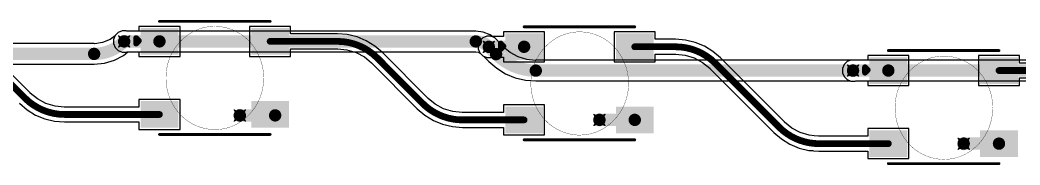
# Model space of a CAD drawing. Header units: inches. Extents: x -11 to 1110, y -7 to 455.
# Drawn here: x 517.91 to 563.1, y 233.96 to 240.51 of the extents above; entities that cross this region are included whole.
import ezdxf

# ---------------------------------------------------------------- set-up
doc = ezdxf.new("R2010")
doc.units = ezdxf.units.IN
for name, color, linetype in [('Bottom Layer', 5, 'Continuous'), ('Drill Drawing', 1, 'Continuous'), ('Mechanical 7', 56, 'Continuous'), ('Top Layer', 1, 'Continuous'), ('Top Overlay', 2, 'Continuous'), ('Top Paste', 8, 'Continuous'), ('Top Solder', 216, 'Continuous'), ('Via Holes', 16, 'Continuous')]:
    doc.layers.add(name, color=color, linetype=linetype)

msp = doc.modelspace()

# ---------------------------------------------------------------- hatches: boundary and pattern name
at = {"layer": 'Bottom Layer'}
h = msp.add_hatch(color=5, dxfattribs=at)
edge = h.paths.add_edge_path()
edge.add_arc((522.618, 239.54), 0.3, 0, 360)
h = msp.add_hatch(color=5, dxfattribs=at)
edge = h.paths.add_edge_path()
edge.add_arc((539.094, 239.296), 0.3, 0, 360)
h = msp.add_hatch(color=5, dxfattribs=at)
edge = h.paths.add_edge_path()
edge.add_arc((555.552, 238.223), 0.3, 0, 360)
h = msp.add_hatch(color=5, dxfattribs=at)
edge = h.paths.add_edge_path()
edge.add_arc((527.845, 236.198), 0.3, 0, 360)
h = msp.add_hatch(color=5, dxfattribs=at)
edge = h.paths.add_edge_path()
edge.add_arc((544.094, 235.996), 0.3, 0, 360)
h = msp.add_hatch(color=5, dxfattribs=at)
edge = h.paths.add_edge_path()
edge.add_arc((560.552, 234.923), 0.3, 0, 360)
at = {"layer": 'Top Layer'}
for points in [[(523.464, 240.043), (524.964, 240.043), (524.964, 239.043), (523.464, 239.043)], [(529.964, 239.043), (528.464, 239.043), (528.464, 240.043), (529.964, 240.043)], [(539.94, 239.799), (541.44, 239.799), (541.44, 238.799), (539.94, 238.799)], [(546.44, 238.799), (544.94, 238.799), (544.94, 239.799), (546.44, 239.799)], [(556.398, 238.727), (557.898, 238.727), (557.898, 237.727), (556.398, 237.727)], [(562.898, 237.727), (561.398, 237.727), (561.398, 238.727), (562.898, 238.727)], [(523.464, 236.743), (524.964, 236.743), (524.964, 235.743), (523.464, 235.743)], [(528.464, 236.743), (529.964, 236.743), (529.964, 235.743), (528.464, 235.743)], [(539.94, 236.499), (541.44, 236.499), (541.44, 235.499), (539.94, 235.499)], [(544.94, 236.499), (546.44, 236.499), (546.44, 235.499), (544.94, 235.499)], [(556.398, 235.427), (557.898, 235.427), (557.898, 234.427), (556.398, 234.427)], [(561.398, 235.427), (562.898, 235.427), (562.898, 234.427), (561.398, 234.427)]]:
    msp.add_hatch(color=1, dxfattribs=at).paths.add_polyline_path(points)
h = msp.add_hatch(color=1, dxfattribs=at)
edge = h.paths.add_edge_path()
edge.add_arc((522.618, 239.54), 0.3, 0, 360)
h = msp.add_hatch(color=1, dxfattribs=at)
edge = h.paths.add_edge_path()
edge.add_arc((539.094, 239.296), 0.3, 0, 360)
h = msp.add_hatch(color=1, dxfattribs=at)
edge = h.paths.add_edge_path()
edge.add_arc((555.552, 238.223), 0.3, 0, 360)
h = msp.add_hatch(color=1, dxfattribs=at)
edge = h.paths.add_edge_path()
edge.add_arc((527.845, 236.198), 0.3, 0, 360)
h = msp.add_hatch(color=1, dxfattribs=at)
edge = h.paths.add_edge_path()
edge.add_arc((544.094, 235.996), 0.3, 0, 360)
h = msp.add_hatch(color=1, dxfattribs=at)
edge = h.paths.add_edge_path()
edge.add_arc((560.552, 234.923), 0.3, 0, 360)
at = {"layer": 'Top Paste'}
for points in [[(523.464, 240.043), (524.964, 240.043), (524.964, 239.043), (523.464, 239.043)], [(529.964, 239.043), (528.464, 239.043), (528.464, 240.043), (529.964, 240.043)], [(539.94, 239.799), (541.44, 239.799), (541.44, 238.799), (539.94, 238.799)], [(546.44, 238.799), (544.94, 238.799), (544.94, 239.799), (546.44, 239.799)], [(556.398, 238.727), (557.898, 238.727), (557.898, 237.727), (556.398, 237.727)], [(562.898, 237.727), (561.398, 237.727), (561.398, 238.727), (562.898, 238.727)], [(523.464, 236.743), (524.964, 236.743), (524.964, 235.743), (523.464, 235.743)], [(528.464, 236.743), (529.964, 236.743), (529.964, 235.743), (528.464, 235.743)], [(539.94, 236.499), (541.44, 236.499), (541.44, 235.499), (539.94, 235.499)], [(544.94, 236.499), (546.44, 236.499), (546.44, 235.499), (544.94, 235.499)], [(556.398, 235.427), (557.898, 235.427), (557.898, 234.427), (556.398, 234.427)], [(561.398, 235.427), (562.898, 235.427), (562.898, 234.427), (561.398, 234.427)]]:
    msp.add_hatch(color=8, dxfattribs=at).paths.add_polyline_path(points)
at = {"layer": 'Top Solder'}
for points in [[(523.362, 240.145), (525.066, 240.145), (525.066, 238.941), (523.362, 238.941)], [(530.066, 238.941), (528.362, 238.941), (528.362, 240.145), (530.066, 240.145)], [(539.838, 239.901), (541.542, 239.901), (541.542, 238.697), (539.838, 238.697)], [(546.542, 238.697), (544.838, 238.697), (544.838, 239.901), (546.542, 239.901)], [(556.296, 238.828), (557.999, 238.828), (557.999, 237.625), (556.296, 237.625)], [(562.999, 237.625), (561.296, 237.625), (561.296, 238.828), (562.999, 238.828)], [(523.362, 236.845), (525.066, 236.845), (525.066, 235.641), (523.362, 235.641)], [(528.362, 236.845), (530.066, 236.845), (530.066, 235.641), (528.362, 235.641)], [(539.838, 236.601), (541.542, 236.601), (541.542, 235.397), (539.838, 235.397)], [(544.838, 236.601), (546.542, 236.601), (546.542, 235.397), (544.838, 235.397)], [(556.296, 235.528), (557.999, 235.528), (557.999, 234.325), (556.296, 234.325)], [(561.296, 235.528), (562.999, 235.528), (562.999, 234.325), (561.296, 234.325)]]:
    msp.add_hatch(color=216, dxfattribs=at).paths.add_polyline_path(points)
at = {"layer": 'Via Holes'}
h = msp.add_hatch(color=7, dxfattribs=at)
edge = h.paths.add_edge_path()
edge.add_arc((522.618, 239.54), 0.15, 0, 360)
h = msp.add_hatch(color=7, dxfattribs=at)
edge = h.paths.add_edge_path()
edge.add_arc((539.094, 239.296), 0.15, 0, 360)
h = msp.add_hatch(color=7, dxfattribs=at)
edge = h.paths.add_edge_path()
edge.add_arc((555.552, 238.223), 0.15, 0, 360)
h = msp.add_hatch(color=7, dxfattribs=at)
edge = h.paths.add_edge_path()
edge.add_arc((527.845, 236.198), 0.15, 0, 360)
h = msp.add_hatch(color=7, dxfattribs=at)
edge = h.paths.add_edge_path()
edge.add_arc((544.094, 235.996), 0.15, 0, 360)
h = msp.add_hatch(color=7, dxfattribs=at)
edge = h.paths.add_edge_path()
edge.add_arc((560.552, 234.923), 0.15, 0, 360)

# ---------------------------------------------------------------- linework, layer by layer
at = {"layer": 'Bottom Layer'}
for p, q in [((522.348, 239.945), (522.213, 239.81)), ((522.523, 240.017), (522.348, 239.945)), ((522.713, 240.017), (522.523, 240.017)), ((522.741, 240.006), (522.713, 240.017)), ((538.506, 240.006), (522.741, 240.006)), ((538.842, 239.964), (538.506, 240.008)), ((538.506, 240.008), (538.506, 240.006)), ((539.156, 239.834), (538.842, 239.964)), ((521.64, 239.485), (521.288, 239.438)), ((521.992, 239.631), (521.64, 239.485)), ((522.207, 239.796), (521.992, 239.631)), ((522.213, 239.81), (522.207, 239.796)), ((539.287, 239.733), (539.156, 239.834)), ((539.365, 239.701), (539.287, 239.733)), ((539.499, 239.566), (539.365, 239.701)), ((539.511, 239.538), (539.499, 239.566)), ((539.752, 239.297), (539.511, 239.538)), ((521.262, 239.444), (506.309, 239.444)), ((521.288, 239.438), (521.262, 239.444)), ((522.588, 238.911), (522.786, 239.073)), ((522.786, 239.073), (538.506, 239.073)), ((538.506, 239.073), (538.514, 239.075)), ((538.514, 239.075), (538.647, 239.049)), ((538.647, 239.049), (538.703, 239.011)), ((539.764, 239.279), (539.752, 239.297)), ((540.063, 239.034), (539.764, 239.279)), ((540.423, 238.842), (540.063, 239.034)), ((521.727, 238.555), (522.175, 238.691)), ((522.175, 238.691), (522.588, 238.911)), ((538.703, 239.011), (538.824, 238.891)), ((538.824, 238.891), (538.852, 238.879)), ((538.852, 238.879), (539.093, 238.638)), ((539.093, 238.638), (539.093, 238.638)), ((539.093, 238.638), (539.451, 238.331)), ((540.813, 238.723), (540.423, 238.842)), ((541.197, 238.685), (540.813, 238.723)), ((541.219, 238.69), (541.197, 238.685)), ((555.429, 238.69), (541.219, 238.69)), ((555.457, 238.701), (555.429, 238.69)), ((555.647, 238.701), (555.457, 238.701)), ((555.675, 238.69), (555.647, 238.701)), ((568.902, 238.69), (555.675, 238.69)), ((506.309, 238.511), (521.262, 238.511)), ((521.262, 238.509), (521.727, 238.555)), ((521.262, 238.511), (521.262, 238.509)), ((539.451, 238.331), (539.854, 238.085)), ((539.854, 238.085), (540.29, 237.904)), ((540.29, 237.904), (540.748, 237.794)), ((540.748, 237.794), (541.219, 237.757)), ((541.219, 237.757), (541.219, 237.757)), ((541.219, 237.757), (555.429, 237.757)), ((555.429, 237.757), (555.457, 237.746)), ((555.457, 237.746), (555.647, 237.746)), ((555.647, 237.746), (555.675, 237.757)), ((555.675, 237.757), (568.902, 237.757))]:
    msp.add_line(p, q, dxfattribs=at)
for points in [[(522.618, 239.54, 0.559, 0.559, -0.198912), (521.262, 238.978, 0.559, 0.559, 0)], [(522.618, 239.54, 0.559, 0.559, 0), (538.506, 239.54, 0.559, 0.559, 0)], [(538.506, 239.54, 0.559, 0.559, -0.198912), (539.094, 239.296, 0.559, 0.559, 0)], [(539.094, 239.296, 0.559, 0.559, 0), (539.423, 238.967, 0.559, 0.559, 0)], [(506.185, 238.978, 0.559, 0.559, 0), (521.262, 238.978, 0.559, 0.559, 0)], [(541.219, 238.223, 0.559, 0.559, -0.198912), (539.423, 238.967, 0.559, 0.559, 0)], [(541.219, 238.223, 0.559, 0.559, 0), (555.552, 238.223, 0.559, 0.559, 0)], [(555.552, 238.223, 0.559, 0.559, 0), (568.902, 238.223, 0.559, 0.559, 0)]]:
    msp.add_lwpolyline(points, format="xyseb", dxfattribs=at)
for points in [[(522.479, 239.54, 0.279, 0.279, 1), (522.758, 239.54, 0.279, 0.279, 1)], [(522.479, 239.54, 0.279, 0.279, 1), (522.758, 239.54, 0.279, 0.279, 1)], [(538.366, 239.54, 0.279, 0.279, 1), (538.645, 239.54, 0.279, 0.279, 1)], [(538.366, 239.54, 0.279, 0.279, 1), (538.645, 239.54, 0.279, 0.279, 1)], [(538.955, 239.296, 0.279, 0.279, 1), (539.234, 239.296, 0.279, 0.279, 1)], [(538.955, 239.296, 0.279, 0.279, 1), (539.234, 239.296, 0.279, 0.279, 1)], [(521.122, 238.978, 0.279, 0.279, 1), (521.401, 238.978, 0.279, 0.279, 1)], [(521.122, 238.978, 0.279, 0.279, 1), (521.401, 238.978, 0.279, 0.279, 1)], [(539.283, 238.967, 0.279, 0.279, 1), (539.562, 238.967, 0.279, 0.279, 1)], [(539.283, 238.967, 0.279, 0.279, 1), (539.562, 238.967, 0.279, 0.279, 1)], [(541.079, 238.223, 0.279, 0.279, 1), (541.358, 238.223, 0.279, 0.279, 1)], [(541.079, 238.223, 0.279, 0.279, 1), (541.358, 238.223, 0.279, 0.279, 1)], [(555.412, 238.223, 0.279, 0.279, 1), (555.692, 238.223, 0.279, 0.279, 1)], [(555.412, 238.223, 0.279, 0.279, 1), (555.692, 238.223, 0.279, 0.279, 1)]]:
    msp.add_lwpolyline(points, format="xyseb", close=True, dxfattribs=at)
at = {"layer": 'Drill Drawing'}
for points in [[(522.364, 239.794, 0.0508, 0.0508, 0), (522.618, 239.667, 0.0508, 0.0508, 0)], [(522.364, 239.794, 0.0508, 0.0508, 0), (522.491, 239.54, 0.0508, 0.0508, 0)], [(522.364, 239.286, 0.0508, 0.0508, 0), (522.491, 239.54, 0.0508, 0.0508, 0)], [(522.618, 239.667, 0.0508, 0.0508, 0), (522.872, 239.794, 0.0508, 0.0508, 0)], [(522.745, 239.54, 0.0508, 0.0508, 0), (522.872, 239.794, 0.0508, 0.0508, 0)], [(522.745, 239.54, 0.0508, 0.0508, 0), (522.872, 239.286, 0.0508, 0.0508, 0)], [(538.84, 239.55, 0.0508, 0.0508, 0), (539.094, 239.423, 0.0508, 0.0508, 0)], [(538.84, 239.55, 0.0508, 0.0508, 0), (538.967, 239.296, 0.0508, 0.0508, 0)], [(539.094, 239.423, 0.0508, 0.0508, 0), (539.348, 239.55, 0.0508, 0.0508, 0)], [(539.221, 239.296, 0.0508, 0.0508, 0), (539.348, 239.55, 0.0508, 0.0508, 0)], [(522.364, 239.286, 0.0508, 0.0508, 0), (522.618, 239.413, 0.0508, 0.0508, 0)], [(522.618, 239.413, 0.0508, 0.0508, 0), (522.872, 239.286, 0.0508, 0.0508, 0)], [(538.84, 239.042, 0.0508, 0.0508, 0), (538.967, 239.296, 0.0508, 0.0508, 0)], [(538.84, 239.042, 0.0508, 0.0508, 0), (539.094, 239.169, 0.0508, 0.0508, 0)], [(539.094, 239.169, 0.0508, 0.0508, 0), (539.348, 239.042, 0.0508, 0.0508, 0)], [(539.221, 239.296, 0.0508, 0.0508, 0), (539.348, 239.042, 0.0508, 0.0508, 0)], [(555.298, 238.477, 0.0508, 0.0508, 0), (555.552, 238.35, 0.0508, 0.0508, 0)], [(555.298, 238.477, 0.0508, 0.0508, 0), (555.425, 238.223, 0.0508, 0.0508, 0)], [(555.298, 237.969, 0.0508, 0.0508, 0), (555.425, 238.223, 0.0508, 0.0508, 0)], [(555.552, 238.35, 0.0508, 0.0508, 0), (555.806, 238.477, 0.0508, 0.0508, 0)], [(555.679, 238.223, 0.0508, 0.0508, 0), (555.806, 238.477, 0.0508, 0.0508, 0)], [(555.679, 238.223, 0.0508, 0.0508, 0), (555.806, 237.969, 0.0508, 0.0508, 0)], [(555.298, 237.969, 0.0508, 0.0508, 0), (555.552, 238.096, 0.0508, 0.0508, 0)], [(555.552, 238.096, 0.0508, 0.0508, 0), (555.806, 237.969, 0.0508, 0.0508, 0)], [(527.591, 236.452, 0.0508, 0.0508, 0), (527.845, 236.325, 0.0508, 0.0508, 0)], [(527.591, 236.452, 0.0508, 0.0508, 0), (527.718, 236.198, 0.0508, 0.0508, 0)], [(527.845, 236.325, 0.0508, 0.0508, 0), (528.099, 236.452, 0.0508, 0.0508, 0)], [(527.972, 236.198, 0.0508, 0.0508, 0), (528.099, 236.452, 0.0508, 0.0508, 0)], [(527.591, 235.944, 0.0508, 0.0508, 0), (527.718, 236.198, 0.0508, 0.0508, 0)], [(527.591, 235.944, 0.0508, 0.0508, 0), (527.845, 236.071, 0.0508, 0.0508, 0)], [(527.845, 236.071, 0.0508, 0.0508, 0), (528.099, 235.944, 0.0508, 0.0508, 0)], [(527.972, 236.198, 0.0508, 0.0508, 0), (528.099, 235.944, 0.0508, 0.0508, 0)], [(543.84, 236.25, 0.0508, 0.0508, 0), (544.094, 236.123, 0.0508, 0.0508, 0)], [(543.84, 236.25, 0.0508, 0.0508, 0), (543.967, 235.996, 0.0508, 0.0508, 0)], [(543.84, 235.742, 0.0508, 0.0508, 0), (543.967, 235.996, 0.0508, 0.0508, 0)], [(543.84, 235.742, 0.0508, 0.0508, 0), (544.094, 235.869, 0.0508, 0.0508, 0)], [(544.094, 236.123, 0.0508, 0.0508, 0), (544.348, 236.25, 0.0508, 0.0508, 0)], [(544.094, 235.869, 0.0508, 0.0508, 0), (544.348, 235.742, 0.0508, 0.0508, 0)], [(544.221, 235.996, 0.0508, 0.0508, 0), (544.348, 236.25, 0.0508, 0.0508, 0)], [(544.221, 235.996, 0.0508, 0.0508, 0), (544.348, 235.742, 0.0508, 0.0508, 0)], [(560.298, 235.177, 0.0508, 0.0508, 0), (560.552, 235.05, 0.0508, 0.0508, 0)], [(560.298, 235.177, 0.0508, 0.0508, 0), (560.425, 234.923, 0.0508, 0.0508, 0)], [(560.552, 235.05, 0.0508, 0.0508, 0), (560.806, 235.177, 0.0508, 0.0508, 0)], [(560.679, 234.923, 0.0508, 0.0508, 0), (560.806, 235.177, 0.0508, 0.0508, 0)], [(560.298, 234.669, 0.0508, 0.0508, 0), (560.425, 234.923, 0.0508, 0.0508, 0)], [(560.298, 234.669, 0.0508, 0.0508, 0), (560.552, 234.796, 0.0508, 0.0508, 0)], [(560.552, 234.796, 0.0508, 0.0508, 0), (560.806, 234.669, 0.0508, 0.0508, 0)], [(560.679, 234.923, 0.0508, 0.0508, 0), (560.806, 234.669, 0.0508, 0.0508, 0)]]:
    msp.add_lwpolyline(points, format="xyseb", dxfattribs=at)
for points in [[(522.352, 239.794, 0.0254, 0.0254, 1), (522.377, 239.794, 0.0254, 0.0254, 1)], [(522.352, 239.794, 0.0254, 0.0254, 1), (522.377, 239.794, 0.0254, 0.0254, 1)], [(522.479, 239.54, 0.0254, 0.0254, 1), (522.504, 239.54, 0.0254, 0.0254, 1)], [(522.479, 239.54, 0.0254, 0.0254, 1), (522.504, 239.54, 0.0254, 0.0254, 1)], [(522.606, 239.667, 0.0254, 0.0254, 1), (522.631, 239.667, 0.0254, 0.0254, 1)], [(522.606, 239.667, 0.0254, 0.0254, 1), (522.631, 239.667, 0.0254, 0.0254, 1)], [(522.733, 239.54, 0.0254, 0.0254, 1), (522.758, 239.54, 0.0254, 0.0254, 1)], [(522.733, 239.54, 0.0254, 0.0254, 1), (522.758, 239.54, 0.0254, 0.0254, 1)], [(522.86, 239.794, 0.0254, 0.0254, 1), (522.885, 239.794, 0.0254, 0.0254, 1)], [(522.86, 239.794, 0.0254, 0.0254, 1), (522.885, 239.794, 0.0254, 0.0254, 1)], [(538.828, 239.55, 0.0254, 0.0254, 1), (538.853, 239.55, 0.0254, 0.0254, 1)], [(538.828, 239.55, 0.0254, 0.0254, 1), (538.853, 239.55, 0.0254, 0.0254, 1)], [(539.336, 239.55, 0.0254, 0.0254, 1), (539.361, 239.55, 0.0254, 0.0254, 1)], [(539.336, 239.55, 0.0254, 0.0254, 1), (539.361, 239.55, 0.0254, 0.0254, 1)], [(522.352, 239.286, 0.0254, 0.0254, 1), (522.377, 239.286, 0.0254, 0.0254, 1)], [(522.352, 239.286, 0.0254, 0.0254, 1), (522.377, 239.286, 0.0254, 0.0254, 1)], [(522.606, 239.413, 0.0254, 0.0254, 1), (522.631, 239.413, 0.0254, 0.0254, 1)], [(522.606, 239.413, 0.0254, 0.0254, 1), (522.631, 239.413, 0.0254, 0.0254, 1)], [(522.86, 239.286, 0.0254, 0.0254, 1), (522.885, 239.286, 0.0254, 0.0254, 1)], [(522.86, 239.286, 0.0254, 0.0254, 1), (522.885, 239.286, 0.0254, 0.0254, 1)], [(538.828, 239.042, 0.0254, 0.0254, 1), (538.853, 239.042, 0.0254, 0.0254, 1)], [(538.828, 239.042, 0.0254, 0.0254, 1), (538.853, 239.042, 0.0254, 0.0254, 1)], [(538.955, 239.296, 0.0254, 0.0254, 1), (538.98, 239.296, 0.0254, 0.0254, 1)], [(538.955, 239.296, 0.0254, 0.0254, 1), (538.98, 239.296, 0.0254, 0.0254, 1)], [(539.082, 239.423, 0.0254, 0.0254, 1), (539.107, 239.423, 0.0254, 0.0254, 1)], [(539.082, 239.423, 0.0254, 0.0254, 1), (539.107, 239.423, 0.0254, 0.0254, 1)], [(539.082, 239.169, 0.0254, 0.0254, 1), (539.107, 239.169, 0.0254, 0.0254, 1)], [(539.082, 239.169, 0.0254, 0.0254, 1), (539.107, 239.169, 0.0254, 0.0254, 1)], [(539.209, 239.296, 0.0254, 0.0254, 1), (539.234, 239.296, 0.0254, 0.0254, 1)], [(539.209, 239.296, 0.0254, 0.0254, 1), (539.234, 239.296, 0.0254, 0.0254, 1)], [(539.336, 239.042, 0.0254, 0.0254, 1), (539.361, 239.042, 0.0254, 0.0254, 1)], [(539.336, 239.042, 0.0254, 0.0254, 1), (539.361, 239.042, 0.0254, 0.0254, 1)], [(555.285, 238.477, 0.0254, 0.0254, 1), (555.311, 238.477, 0.0254, 0.0254, 1)], [(555.285, 238.477, 0.0254, 0.0254, 1), (555.311, 238.477, 0.0254, 0.0254, 1)], [(555.412, 238.223, 0.0254, 0.0254, 1), (555.438, 238.223, 0.0254, 0.0254, 1)], [(555.412, 238.223, 0.0254, 0.0254, 1), (555.438, 238.223, 0.0254, 0.0254, 1)], [(555.539, 238.35, 0.0254, 0.0254, 1), (555.565, 238.35, 0.0254, 0.0254, 1)], [(555.539, 238.35, 0.0254, 0.0254, 1), (555.565, 238.35, 0.0254, 0.0254, 1)], [(555.666, 238.223, 0.0254, 0.0254, 1), (555.692, 238.223, 0.0254, 0.0254, 1)], [(555.666, 238.223, 0.0254, 0.0254, 1), (555.692, 238.223, 0.0254, 0.0254, 1)], [(555.793, 238.477, 0.0254, 0.0254, 1), (555.819, 238.477, 0.0254, 0.0254, 1)], [(555.793, 238.477, 0.0254, 0.0254, 1), (555.819, 238.477, 0.0254, 0.0254, 1)], [(555.285, 237.969, 0.0254, 0.0254, 1), (555.311, 237.969, 0.0254, 0.0254, 1)], [(555.285, 237.969, 0.0254, 0.0254, 1), (555.311, 237.969, 0.0254, 0.0254, 1)], [(555.539, 238.096, 0.0254, 0.0254, 1), (555.565, 238.096, 0.0254, 0.0254, 1)], [(555.539, 238.096, 0.0254, 0.0254, 1), (555.565, 238.096, 0.0254, 0.0254, 1)], [(555.793, 237.969, 0.0254, 0.0254, 1), (555.819, 237.969, 0.0254, 0.0254, 1)], [(555.793, 237.969, 0.0254, 0.0254, 1), (555.819, 237.969, 0.0254, 0.0254, 1)], [(527.578, 236.452, 0.0254, 0.0254, 1), (527.604, 236.452, 0.0254, 0.0254, 1)], [(527.578, 236.452, 0.0254, 0.0254, 1), (527.604, 236.452, 0.0254, 0.0254, 1)], [(527.832, 236.325, 0.0254, 0.0254, 1), (527.858, 236.325, 0.0254, 0.0254, 1)], [(527.832, 236.325, 0.0254, 0.0254, 1), (527.858, 236.325, 0.0254, 0.0254, 1)], [(528.086, 236.452, 0.0254, 0.0254, 1), (528.112, 236.452, 0.0254, 0.0254, 1)], [(528.086, 236.452, 0.0254, 0.0254, 1), (528.112, 236.452, 0.0254, 0.0254, 1)], [(527.578, 235.944, 0.0254, 0.0254, 1), (527.604, 235.944, 0.0254, 0.0254, 1)], [(527.578, 235.944, 0.0254, 0.0254, 1), (527.604, 235.944, 0.0254, 0.0254, 1)], [(527.705, 236.198, 0.0254, 0.0254, 1), (527.731, 236.198, 0.0254, 0.0254, 1)], [(527.705, 236.198, 0.0254, 0.0254, 1), (527.731, 236.198, 0.0254, 0.0254, 1)], [(527.832, 236.071, 0.0254, 0.0254, 1), (527.858, 236.071, 0.0254, 0.0254, 1)], [(527.832, 236.071, 0.0254, 0.0254, 1), (527.858, 236.071, 0.0254, 0.0254, 1)], [(527.959, 236.198, 0.0254, 0.0254, 1), (527.985, 236.198, 0.0254, 0.0254, 1)], [(527.959, 236.198, 0.0254, 0.0254, 1), (527.985, 236.198, 0.0254, 0.0254, 1)], [(528.086, 235.944, 0.0254, 0.0254, 1), (528.112, 235.944, 0.0254, 0.0254, 1)], [(528.086, 235.944, 0.0254, 0.0254, 1), (528.112, 235.944, 0.0254, 0.0254, 1)], [(543.828, 236.25, 0.0254, 0.0254, 1), (543.853, 236.25, 0.0254, 0.0254, 1)], [(543.828, 236.25, 0.0254, 0.0254, 1), (543.853, 236.25, 0.0254, 0.0254, 1)], [(543.955, 235.996, 0.0254, 0.0254, 1), (543.98, 235.996, 0.0254, 0.0254, 1)], [(543.955, 235.996, 0.0254, 0.0254, 1), (543.98, 235.996, 0.0254, 0.0254, 1)], [(544.082, 236.123, 0.0254, 0.0254, 1), (544.107, 236.123, 0.0254, 0.0254, 1)], [(544.082, 236.123, 0.0254, 0.0254, 1), (544.107, 236.123, 0.0254, 0.0254, 1)], [(544.082, 235.869, 0.0254, 0.0254, 1), (544.107, 235.869, 0.0254, 0.0254, 1)], [(544.082, 235.869, 0.0254, 0.0254, 1), (544.107, 235.869, 0.0254, 0.0254, 1)], [(544.209, 235.996, 0.0254, 0.0254, 1), (544.234, 235.996, 0.0254, 0.0254, 1)], [(544.209, 235.996, 0.0254, 0.0254, 1), (544.234, 235.996, 0.0254, 0.0254, 1)], [(544.336, 236.25, 0.0254, 0.0254, 1), (544.361, 236.25, 0.0254, 0.0254, 1)], [(544.336, 236.25, 0.0254, 0.0254, 1), (544.361, 236.25, 0.0254, 0.0254, 1)], [(543.828, 235.742, 0.0254, 0.0254, 1), (543.853, 235.742, 0.0254, 0.0254, 1)], [(543.828, 235.742, 0.0254, 0.0254, 1), (543.853, 235.742, 0.0254, 0.0254, 1)], [(544.336, 235.742, 0.0254, 0.0254, 1), (544.361, 235.742, 0.0254, 0.0254, 1)], [(544.336, 235.742, 0.0254, 0.0254, 1), (544.361, 235.742, 0.0254, 0.0254, 1)], [(560.285, 235.177, 0.0254, 0.0254, 1), (560.311, 235.177, 0.0254, 0.0254, 1)], [(560.285, 235.177, 0.0254, 0.0254, 1), (560.311, 235.177, 0.0254, 0.0254, 1)], [(560.539, 235.05, 0.0254, 0.0254, 1), (560.565, 235.05, 0.0254, 0.0254, 1)], [(560.539, 235.05, 0.0254, 0.0254, 1), (560.565, 235.05, 0.0254, 0.0254, 1)], [(560.793, 235.177, 0.0254, 0.0254, 1), (560.819, 235.177, 0.0254, 0.0254, 1)], [(560.793, 235.177, 0.0254, 0.0254, 1), (560.819, 235.177, 0.0254, 0.0254, 1)], [(560.285, 234.669, 0.0254, 0.0254, 1), (560.311, 234.669, 0.0254, 0.0254, 1)], [(560.285, 234.669, 0.0254, 0.0254, 1), (560.311, 234.669, 0.0254, 0.0254, 1)], [(560.412, 234.923, 0.0254, 0.0254, 1), (560.438, 234.923, 0.0254, 0.0254, 1)], [(560.412, 234.923, 0.0254, 0.0254, 1), (560.438, 234.923, 0.0254, 0.0254, 1)], [(560.539, 234.796, 0.0254, 0.0254, 1), (560.565, 234.796, 0.0254, 0.0254, 1)], [(560.539, 234.796, 0.0254, 0.0254, 1), (560.565, 234.796, 0.0254, 0.0254, 1)], [(560.666, 234.923, 0.0254, 0.0254, 1), (560.692, 234.923, 0.0254, 0.0254, 1)], [(560.666, 234.923, 0.0254, 0.0254, 1), (560.692, 234.923, 0.0254, 0.0254, 1)], [(560.793, 234.669, 0.0254, 0.0254, 1), (560.819, 234.669, 0.0254, 0.0254, 1)], [(560.793, 234.669, 0.0254, 0.0254, 1), (560.819, 234.669, 0.0254, 0.0254, 1)]]:
    msp.add_lwpolyline(points, format="xyseb", close=True, dxfattribs=at)
at = {"layer": 'Mechanical 7'}
for points in [[(524.508, 237.87, 0.0127, 0.0127, -0.272975), (525.683, 239.954, 0.0127, 0.0127, 0)], [(525.683, 239.954, 0.0127, 0.0127, -0.126407), (526.694, 240.224, 0.0127, 0.0127, 0)], [(526.694, 240.224, 0.0127, 0.0127, -0.247114), (528.483, 239.287, 0.0127, 0.0127, 0)], [(541.967, 239.577, 0.0127, 0.0127, -0.167721), (543.287, 239.972, 0.0127, 0.0127, 0)], [(543.287, 239.972, 0.0127, 0.0127, -0.246697), (545.031, 238.948, 0.0127, 0.0127, 0)], [(540.996, 237.732, 0.0127, 0.0127, -0.23321), (541.967, 239.577, 0.0127, 0.0127, 0)], [(528.483, 239.287, 0.0127, 0.0127, -0.153267), (528.922, 237.914, 0.0127, 0.0127, 0)], [(545.031, 238.948, 0.0127, 0.0127, -0.152372), (545.407, 237.556, 0.0127, 0.0127, 0)], [(558.515, 238.542, 0.0127, 0.0127, -0.168277), (559.851, 238.869, 0.0127, 0.0127, 0)], [(559.851, 238.869, 0.0127, 0.0127, -0.244988), (561.546, 237.752, 0.0127, 0.0127, 0)], [(557.459, 236.751, 0.0127, 0.0127, -0.233518), (558.515, 238.542, 0.0127, 0.0127, 0)], [(524.941, 236.503, 0.0127, 0.0127, -0.152184), (524.508, 237.87, 0.0127, 0.0127, 0)], [(528.922, 237.914, 0.0127, 0.0127, -0.272975), (527.747, 235.83, 0.0127, 0.0127, 0)], [(541.372, 236.339, 0.0127, 0.0127, -0.152369), (540.996, 237.732, 0.0127, 0.0127, 0)], [(561.546, 237.752, 0.0127, 0.0127, -0.152399), (561.855, 236.341, 0.0127, 0.0127, 0)], [(545.407, 237.556, 0.0127, 0.0127, -0.267319), (544.19, 235.559, 0.0127, 0.0127, 0)], [(526.713, 235.56, 0.0127, 0.0127, -0.24564), (524.941, 236.503, 0.0127, 0.0127, 0)], [(543.117, 235.312, 0.0127, 0.0127, -0.245926), (541.372, 236.339, 0.0127, 0.0127, 0)], [(557.768, 235.339, 0.0127, 0.0127, -0.15234), (557.459, 236.751, 0.0127, 0.0127, 0)], [(561.855, 236.341, 0.0127, 0.0127, -0.220398), (560.892, 234.613, 0.0127, 0.0127, 0)], [(526.713, 235.56, 0.0127, 0.0127, 0), (526.736, 235.56, 0.0127, 0.0127, 0)], [(527.747, 235.83, 0.0127, 0.0127, -0.126407), (526.736, 235.56, 0.0127, 0.0127, 0)], [(544.19, 235.559, 0.0127, 0.0127, -0.123045), (543.201, 235.312, 0.0127, 0.0127, 0)], [(543.117, 235.312, 0.0127, 0.0127, 0), (543.201, 235.312, 0.0127, 0.0127, 0)], [(559.463, 234.223, 0.0127, 0.0127, -0.245266), (557.768, 235.339, 0.0127, 0.0127, 0)], [(560.892, 234.613, 0.0127, 0.0127, -0.156827), (559.658, 234.214, 0.0127, 0.0127, 0)], [(559.658, 234.214, 0.0127, 0.0127, -0.02304), (559.463, 234.223, 0.0127, 0.0127, 0)]]:
    msp.add_lwpolyline(points, format="xyseb", dxfattribs=at)
for points in [[(525.68, 239.954, 0.00635, 0.00635, 1), (525.686, 239.954, 0.00635, 0.00635, 1)], [(525.68, 239.954, 0.00635, 0.00635, 1), (525.686, 239.954, 0.00635, 0.00635, 1)], [(526.69, 240.224, 0.00635, 0.00635, 1), (526.697, 240.224, 0.00635, 0.00635, 1)], [(526.69, 240.224, 0.00635, 0.00635, 1), (526.697, 240.224, 0.00635, 0.00635, 1)], [(543.283, 239.972, 0.00635, 0.00635, 1), (543.29, 239.972, 0.00635, 0.00635, 1)], [(543.283, 239.972, 0.00635, 0.00635, 1), (543.29, 239.972, 0.00635, 0.00635, 1)], [(541.964, 239.577, 0.00635, 0.00635, 1), (541.97, 239.577, 0.00635, 0.00635, 1)], [(541.964, 239.577, 0.00635, 0.00635, 1), (541.97, 239.577, 0.00635, 0.00635, 1)], [(528.48, 239.287, 0.00635, 0.00635, 1), (528.486, 239.287, 0.00635, 0.00635, 1)], [(528.48, 239.287, 0.00635, 0.00635, 1), (528.486, 239.287, 0.00635, 0.00635, 1)], [(545.027, 238.948, 0.00635, 0.00635, 1), (545.034, 238.948, 0.00635, 0.00635, 1)], [(545.027, 238.948, 0.00635, 0.00635, 1), (545.034, 238.948, 0.00635, 0.00635, 1)], [(559.848, 238.869, 0.00635, 0.00635, 1), (559.854, 238.869, 0.00635, 0.00635, 1)], [(559.848, 238.869, 0.00635, 0.00635, 1), (559.854, 238.869, 0.00635, 0.00635, 1)], [(558.512, 238.542, 0.00635, 0.00635, 1), (558.518, 238.542, 0.00635, 0.00635, 1)], [(558.512, 238.542, 0.00635, 0.00635, 1), (558.518, 238.542, 0.00635, 0.00635, 1)], [(524.505, 237.87, 0.00635, 0.00635, 1), (524.511, 237.87, 0.00635, 0.00635, 1)], [(524.505, 237.87, 0.00635, 0.00635, 1), (524.511, 237.87, 0.00635, 0.00635, 1)], [(528.919, 237.914, 0.00635, 0.00635, 1), (528.925, 237.914, 0.00635, 0.00635, 1)], [(528.919, 237.914, 0.00635, 0.00635, 1), (528.925, 237.914, 0.00635, 0.00635, 1)], [(540.993, 237.732, 0.00635, 0.00635, 1), (540.999, 237.732, 0.00635, 0.00635, 1)], [(540.993, 237.732, 0.00635, 0.00635, 1), (540.999, 237.732, 0.00635, 0.00635, 1)], [(561.543, 237.752, 0.00635, 0.00635, 1), (561.549, 237.752, 0.00635, 0.00635, 1)], [(561.543, 237.752, 0.00635, 0.00635, 1), (561.549, 237.752, 0.00635, 0.00635, 1)], [(545.404, 237.556, 0.00635, 0.00635, 1), (545.41, 237.556, 0.00635, 0.00635, 1)], [(545.404, 237.556, 0.00635, 0.00635, 1), (545.41, 237.556, 0.00635, 0.00635, 1)], [(524.938, 236.503, 0.00635, 0.00635, 1), (524.944, 236.503, 0.00635, 0.00635, 1)], [(524.938, 236.503, 0.00635, 0.00635, 1), (524.944, 236.503, 0.00635, 0.00635, 1)], [(541.369, 236.339, 0.00635, 0.00635, 1), (541.376, 236.339, 0.00635, 0.00635, 1)], [(541.369, 236.339, 0.00635, 0.00635, 1), (541.376, 236.339, 0.00635, 0.00635, 1)], [(557.456, 236.751, 0.00635, 0.00635, 1), (557.462, 236.751, 0.00635, 0.00635, 1)], [(557.456, 236.751, 0.00635, 0.00635, 1), (557.462, 236.751, 0.00635, 0.00635, 1)], [(561.852, 236.341, 0.00635, 0.00635, 1), (561.859, 236.341, 0.00635, 0.00635, 1)], [(561.852, 236.341, 0.00635, 0.00635, 1), (561.859, 236.341, 0.00635, 0.00635, 1)], [(526.71, 235.56, 0.00635, 0.00635, 1), (526.717, 235.56, 0.00635, 0.00635, 1)], [(526.71, 235.56, 0.00635, 0.00635, 1), (526.717, 235.56, 0.00635, 0.00635, 1)], [(526.733, 235.56, 0.00635, 0.00635, 1), (526.74, 235.56, 0.00635, 0.00635, 1)], [(526.733, 235.56, 0.00635, 0.00635, 1), (526.74, 235.56, 0.00635, 0.00635, 1)], [(527.744, 235.83, 0.00635, 0.00635, 1), (527.75, 235.83, 0.00635, 0.00635, 1)], [(527.744, 235.83, 0.00635, 0.00635, 1), (527.75, 235.83, 0.00635, 0.00635, 1)], [(544.187, 235.559, 0.00635, 0.00635, 1), (544.193, 235.559, 0.00635, 0.00635, 1)], [(544.187, 235.559, 0.00635, 0.00635, 1), (544.193, 235.559, 0.00635, 0.00635, 1)], [(543.113, 235.312, 0.00635, 0.00635, 1), (543.12, 235.312, 0.00635, 0.00635, 1)], [(543.113, 235.312, 0.00635, 0.00635, 1), (543.12, 235.312, 0.00635, 0.00635, 1)], [(543.198, 235.312, 0.00635, 0.00635, 1), (543.204, 235.312, 0.00635, 0.00635, 1)], [(543.198, 235.312, 0.00635, 0.00635, 1), (543.204, 235.312, 0.00635, 0.00635, 1)], [(557.765, 235.339, 0.00635, 0.00635, 1), (557.771, 235.339, 0.00635, 0.00635, 1)], [(557.765, 235.339, 0.00635, 0.00635, 1), (557.771, 235.339, 0.00635, 0.00635, 1)], [(560.888, 234.613, 0.00635, 0.00635, 1), (560.895, 234.613, 0.00635, 0.00635, 1)], [(560.888, 234.613, 0.00635, 0.00635, 1), (560.895, 234.613, 0.00635, 0.00635, 1)], [(559.46, 234.223, 0.00635, 0.00635, 1), (559.466, 234.223, 0.00635, 0.00635, 1)], [(559.46, 234.223, 0.00635, 0.00635, 1), (559.466, 234.223, 0.00635, 0.00635, 1)], [(559.655, 234.214, 0.00635, 0.00635, 1), (559.661, 234.214, 0.00635, 0.00635, 1)], [(559.655, 234.214, 0.00635, 0.00635, 1), (559.661, 234.214, 0.00635, 0.00635, 1)]]:
    msp.add_lwpolyline(points, format="xyseb", close=True, dxfattribs=at)
at = {"layer": 'Top Layer'}
for p, q in [((522.348, 239.945), (522.213, 239.81)), ((522.523, 240.017), (522.348, 239.945)), ((522.713, 240.017), (522.523, 240.017)), ((522.733, 240.009), (522.713, 240.017)), ((523.286, 240.009), (522.733, 240.009)), ((525.142, 240.221), (523.286, 240.221)), ((523.286, 240.221), (523.286, 240.009)), ((525.142, 238.865), (525.142, 240.221)), ((530.142, 240.221), (528.286, 240.221)), ((528.286, 240.221), (528.286, 238.865)), ((530.142, 239.88), (530.142, 240.221)), ((541.618, 239.977), (539.762, 239.977)), ((539.762, 239.977), (539.762, 239.765)), ((541.618, 238.621), (541.618, 239.977)), ((546.618, 239.977), (544.762, 239.977)), ((544.762, 239.977), (544.762, 238.621)), ((546.618, 239.636), (546.618, 239.977)), ((522.213, 239.81), (522.141, 239.635)), ((522.141, 239.635), (522.141, 239.444)), ((532.251, 239.88), (530.142, 239.88)), ((532.701, 239.847), (532.251, 239.882)), ((532.251, 239.882), (532.251, 239.88)), ((533.14, 239.741), (532.701, 239.847)), ((533.558, 239.568), (533.14, 239.741)), ((533.943, 239.332), (533.558, 239.568)), ((538.689, 239.566), (538.617, 239.391)), ((538.824, 239.701), (538.689, 239.566)), ((538.999, 239.773), (538.824, 239.701)), ((539.189, 239.773), (538.999, 239.773)), ((539.209, 239.765), (539.189, 239.773)), ((539.762, 239.765), (539.209, 239.765)), ((547.531, 239.636), (546.618, 239.636)), ((547.982, 239.603), (547.531, 239.638)), ((547.531, 239.638), (547.531, 239.636)), ((548.421, 239.497), (547.982, 239.603)), ((548.839, 239.324), (548.421, 239.497)), ((522.141, 239.444), (522.213, 239.269)), ((522.213, 239.269), (522.348, 239.134)), ((522.348, 239.134), (522.523, 239.062)), ((522.523, 239.062), (522.713, 239.062)), ((522.713, 239.062), (522.75, 239.077)), ((522.75, 239.077), (523.286, 239.077)), ((523.286, 239.077), (523.286, 238.865)), ((530.142, 238.865), (530.142, 239.206)), ((530.142, 239.206), (532.251, 239.206)), ((532.251, 239.206), (532.266, 239.209)), ((532.266, 239.209), (532.681, 239.168)), ((532.681, 239.168), (533.096, 239.043)), ((533.096, 239.043), (533.477, 238.839)), ((534.287, 239.039), (533.943, 239.332)), ((534.285, 239.037), (534.287, 239.039)), ((536.341, 236.981), (534.285, 239.037)), ((538.617, 239.391), (538.617, 239.201)), ((538.617, 239.201), (538.689, 239.025)), ((549.224, 239.088), (548.839, 239.324)), ((549.567, 238.795), (549.224, 239.088)), ((523.286, 238.865), (525.142, 238.865)), ((528.286, 238.865), (530.142, 238.865)), ((533.477, 238.839), (533.8, 238.573)), ((538.689, 239.025), (538.824, 238.891)), ((538.824, 238.891), (538.999, 238.818)), ((538.999, 238.818), (539.189, 238.818)), ((539.189, 238.818), (539.226, 238.833)), ((539.226, 238.833), (539.762, 238.833)), ((539.762, 238.833), (539.762, 238.621)), ((539.762, 238.621), (541.618, 238.621)), ((544.762, 238.621), (546.618, 238.621)), ((546.618, 238.621), (546.618, 238.962)), ((546.618, 238.962), (547.531, 238.962)), ((547.531, 238.962), (547.546, 238.965)), ((547.546, 238.965), (547.962, 238.924)), ((547.962, 238.924), (548.376, 238.799)), ((548.376, 238.799), (548.758, 238.595)), ((548.758, 238.595), (549.081, 238.33)), ((549.566, 238.793), (549.567, 238.795)), ((552.45, 235.909), (549.566, 238.793)), ((555.281, 238.629), (555.147, 238.494)), ((555.457, 238.701), (555.281, 238.629)), ((555.647, 238.701), (555.457, 238.701)), ((555.667, 238.693), (555.647, 238.701)), ((556.22, 238.693), (555.667, 238.693)), ((558.076, 238.905), (556.22, 238.905)), ((556.22, 238.905), (556.22, 238.693)), ((558.076, 237.549), (558.076, 238.905)), ((563.076, 238.905), (561.22, 238.905)), ((561.22, 238.905), (561.22, 237.549)), ((563.076, 238.564), (563.076, 238.905)), ((518.368, 237.225), (517.118, 238.475)), ((533.8, 238.573), (533.809, 238.561)), ((533.809, 238.561), (535.865, 236.505)), ((549.081, 238.33), (549.089, 238.317)), ((549.089, 238.317), (551.974, 235.433)), ((555.147, 238.494), (555.074, 238.319)), ((555.074, 238.319), (555.074, 238.128)), ((555.074, 238.128), (555.147, 237.953)), ((563.793, 238.564), (563.076, 238.564)), ((555.147, 237.953), (555.281, 237.818)), ((555.281, 237.818), (555.457, 237.746)), ((555.457, 237.746), (555.647, 237.746)), ((555.647, 237.746), (555.683, 237.761)), ((555.683, 237.761), (556.22, 237.761)), ((556.22, 237.761), (556.22, 237.549)), ((563.076, 237.549), (563.076, 237.89)), ((563.076, 237.89), (563.793, 237.89)), ((518.376, 237.212), (518.368, 237.225)), ((556.22, 237.549), (558.076, 237.549)), ((561.22, 237.549), (563.076, 237.549)), ((518.699, 236.947), (518.376, 237.212)), ((519.081, 236.743), (518.699, 236.947)), ((525.142, 236.921), (523.286, 236.921)), ((523.286, 236.921), (523.286, 236.58)), ((525.142, 235.565), (525.142, 236.921)), ((536.349, 236.968), (536.341, 236.981)), ((536.672, 236.703), (536.349, 236.968)), ((517.89, 236.747), (518.234, 236.454)), ((518.234, 236.454), (518.619, 236.218)), ((519.495, 236.618), (519.081, 236.743)), ((519.911, 236.577), (519.495, 236.618)), ((519.926, 236.58), (519.911, 236.577)), ((523.286, 236.58), (519.926, 236.58)), ((535.865, 236.505), (535.863, 236.503)), ((535.863, 236.503), (536.207, 236.21)), ((537.054, 236.499), (536.672, 236.703)), ((537.468, 236.374), (537.054, 236.499)), ((537.884, 236.333), (537.468, 236.374)), ((537.899, 236.336), (537.884, 236.333)), ((539.762, 236.336), (537.899, 236.336)), ((541.618, 236.677), (539.762, 236.677)), ((539.762, 236.677), (539.762, 236.336)), ((541.618, 235.321), (541.618, 236.677)), ((518.619, 236.218), (519.036, 236.045)), ((519.036, 236.045), (519.475, 235.939)), ((519.475, 235.939), (519.926, 235.904)), ((519.926, 235.904), (519.926, 235.906)), ((519.926, 235.906), (523.286, 235.906)), ((523.286, 235.906), (523.286, 235.565)), ((536.207, 236.21), (536.592, 235.974)), ((536.592, 235.974), (537.009, 235.801)), ((552.458, 235.896), (552.45, 235.909)), ((552.781, 235.631), (552.458, 235.896)), ((523.286, 235.565), (525.142, 235.565)), ((537.009, 235.801), (537.448, 235.695)), ((537.448, 235.695), (537.899, 235.66)), ((537.899, 235.66), (537.899, 235.662)), ((537.899, 235.662), (539.762, 235.662)), ((539.762, 235.662), (539.762, 235.321)), ((551.974, 235.433), (551.972, 235.431)), ((551.972, 235.431), (552.316, 235.138)), ((553.163, 235.427), (552.781, 235.631)), ((553.577, 235.302), (553.163, 235.427)), ((558.076, 235.605), (556.22, 235.605)), ((556.22, 235.605), (556.22, 235.264)), ((558.076, 234.249), (558.076, 235.605)), ((539.762, 235.321), (541.618, 235.321)), ((552.316, 235.138), (552.701, 234.902)), ((553.799, 235.28), (553.577, 235.302)), ((553.993, 235.261), (553.799, 235.28)), ((554.008, 235.264), (553.993, 235.261)), ((556.22, 235.264), (554.008, 235.264)), ((552.701, 234.902), (553.118, 234.729)), ((553.118, 234.729), (553.557, 234.623)), ((553.557, 234.623), (553.724, 234.61)), ((553.724, 234.61), (553.767, 234.602)), ((553.767, 234.602), (553.785, 234.605)), ((553.785, 234.605), (554.008, 234.588)), ((554.008, 234.588), (554.008, 234.59)), ((554.008, 234.59), (556.22, 234.59)), ((556.22, 234.59), (556.22, 234.249)), ((556.22, 234.249), (558.076, 234.249))]:
    msp.add_line(p, q, dxfattribs=at)
for points in [[(522.618, 239.543, 0.559, 0.559, 0), (524.214, 239.543, 0.559, 0.559, 0)], [(529.214, 239.543, 0.305, 0.305, 0), (532.251, 239.543, 0.305, 0.305, 0)], [(532.251, 239.543, 0.305, 0.305, -0.198912), (534.047, 238.799, 0.305, 0.305, 0)], [(539.094, 239.299, 0.559, 0.559, 0), (540.69, 239.299, 0.559, 0.559, 0)], [(545.69, 239.299, 0.305, 0.305, 0), (547.531, 239.299, 0.305, 0.305, 0)], [(547.531, 239.299, 0.305, 0.305, -0.198912), (549.328, 238.555, 0.305, 0.305, 0)], [(534.047, 238.799, 0.305, 0.305, 0), (536.103, 236.743, 0.305, 0.305, 0)], [(549.328, 238.555, 0.305, 0.305, 0), (552.212, 235.671, 0.305, 0.305, 0)], [(516.88, 238.237, 0.305, 0.305, 0), (518.13, 236.987, 0.305, 0.305, 0)], [(555.552, 238.227, 0.559, 0.559, 0), (557.148, 238.227, 0.559, 0.559, 0)], [(562.148, 238.227, 0.305, 0.305, 0), (563.793, 238.227, 0.305, 0.305, 0)], [(519.926, 236.243, 0.305, 0.305, -0.198912), (518.13, 236.987, 0.305, 0.305, 0)], [(537.482, 236.033, 0.305, 0.305, -0.156429), (536.103, 236.743, 0.305, 0.305, 0)], [(519.926, 236.243, 0.305, 0.305, 0), (524.214, 236.243, 0.305, 0.305, 0)], [(527.845, 236.201, 0.559, 0.559, 0), (529.441, 236.201, 0.559, 0.559, 0)], [(537.899, 235.999, 0.305, 0.305, -0.041202), (537.482, 236.033, 0.305, 0.305, 0)], [(537.899, 235.999, 0.305, 0.305, 0), (540.69, 235.999, 0.305, 0.305, 0)], [(544.094, 235.999, 0.559, 0.559, 0), (545.69, 235.999, 0.559, 0.559, 0)], [(553.767, 234.938, 0.305, 0.305, -0.174309), (552.212, 235.671, 0.305, 0.305, 0)], [(554.008, 234.927, 0.305, 0.305, -0.023779), (553.767, 234.938, 0.305, 0.305, 0)], [(554.008, 234.927, 0.305, 0.305, 0), (557.148, 234.927, 0.305, 0.305, 0)], [(560.552, 234.927, 0.559, 0.559, 0), (562.148, 234.927, 0.559, 0.559, 0)]]:
    msp.add_lwpolyline(points, format="xyseb", dxfattribs=at)
for points in [[(522.479, 239.543, 0.279, 0.279, 1), (522.758, 239.543, 0.279, 0.279, 1)], [(524.074, 239.543, 0.279, 0.279, 1), (524.354, 239.543, 0.279, 0.279, 1)], [(529.138, 239.543, 0.152, 0.152, 1), (529.29, 239.543, 0.152, 0.152, 1)], [(532.175, 239.543, 0.152, 0.152, 1), (532.327, 239.543, 0.152, 0.152, 1)], [(532.175, 239.543, 0.152, 0.152, 1), (532.327, 239.543, 0.152, 0.152, 1)], [(538.955, 239.299, 0.279, 0.279, 1), (539.234, 239.299, 0.279, 0.279, 1)], [(540.55, 239.299, 0.279, 0.279, 1), (540.83, 239.299, 0.279, 0.279, 1)], [(545.614, 239.299, 0.152, 0.152, 1), (545.766, 239.299, 0.152, 0.152, 1)], [(547.455, 239.299, 0.152, 0.152, 1), (547.608, 239.299, 0.152, 0.152, 1)], [(547.455, 239.299, 0.152, 0.152, 1), (547.608, 239.299, 0.152, 0.152, 1)], [(533.971, 238.799, 0.152, 0.152, 1), (534.123, 238.799, 0.152, 0.152, 1)], [(533.971, 238.799, 0.152, 0.152, 1), (534.123, 238.799, 0.152, 0.152, 1)], [(549.251, 238.555, 0.152, 0.152, 1), (549.404, 238.555, 0.152, 0.152, 1)], [(549.251, 238.555, 0.152, 0.152, 1), (549.404, 238.555, 0.152, 0.152, 1)], [(555.412, 238.227, 0.279, 0.279, 1), (555.692, 238.227, 0.279, 0.279, 1)], [(557.008, 238.227, 0.279, 0.279, 1), (557.287, 238.227, 0.279, 0.279, 1)], [(562.072, 238.227, 0.152, 0.152, 1), (562.224, 238.227, 0.152, 0.152, 1)], [(518.054, 236.987, 0.152, 0.152, 1), (518.206, 236.987, 0.152, 0.152, 1)], [(518.054, 236.987, 0.152, 0.152, 1), (518.206, 236.987, 0.152, 0.152, 1)], [(536.027, 236.743, 0.152, 0.152, 1), (536.179, 236.743, 0.152, 0.152, 1)], [(536.027, 236.743, 0.152, 0.152, 1), (536.179, 236.743, 0.152, 0.152, 1)], [(519.85, 236.243, 0.152, 0.152, 1), (520.002, 236.243, 0.152, 0.152, 1)], [(519.85, 236.243, 0.152, 0.152, 1), (520.002, 236.243, 0.152, 0.152, 1)], [(524.138, 236.243, 0.152, 0.152, 1), (524.29, 236.243, 0.152, 0.152, 1)], [(527.705, 236.201, 0.279, 0.279, 1), (527.985, 236.201, 0.279, 0.279, 1)], [(529.301, 236.201, 0.279, 0.279, 1), (529.58, 236.201, 0.279, 0.279, 1)], [(537.406, 236.033, 0.152, 0.152, 1), (537.559, 236.033, 0.152, 0.152, 1)], [(537.406, 236.033, 0.152, 0.152, 1), (537.559, 236.033, 0.152, 0.152, 1)], [(537.823, 235.999, 0.152, 0.152, 1), (537.975, 235.999, 0.152, 0.152, 1)], [(537.823, 235.999, 0.152, 0.152, 1), (537.975, 235.999, 0.152, 0.152, 1)], [(540.614, 235.999, 0.152, 0.152, 1), (540.766, 235.999, 0.152, 0.152, 1)], [(543.955, 235.999, 0.279, 0.279, 1), (544.234, 235.999, 0.279, 0.279, 1)], [(545.55, 235.999, 0.279, 0.279, 1), (545.83, 235.999, 0.279, 0.279, 1)], [(552.136, 235.671, 0.152, 0.152, 1), (552.288, 235.671, 0.152, 0.152, 1)], [(552.136, 235.671, 0.152, 0.152, 1), (552.288, 235.671, 0.152, 0.152, 1)], [(553.69, 234.938, 0.152, 0.152, 1), (553.843, 234.938, 0.152, 0.152, 1)], [(553.69, 234.938, 0.152, 0.152, 1), (553.843, 234.938, 0.152, 0.152, 1)], [(553.932, 234.927, 0.152, 0.152, 1), (554.084, 234.927, 0.152, 0.152, 1)], [(553.932, 234.927, 0.152, 0.152, 1), (554.084, 234.927, 0.152, 0.152, 1)], [(557.072, 234.927, 0.152, 0.152, 1), (557.224, 234.927, 0.152, 0.152, 1)], [(560.412, 234.927, 0.279, 0.279, 1), (560.692, 234.927, 0.279, 0.279, 1)], [(562.008, 234.927, 0.279, 0.279, 1), (562.287, 234.927, 0.279, 0.279, 1)]]:
    msp.add_lwpolyline(points, format="xyseb", close=True, dxfattribs=at)
at = {"layer": 'Top Overlay'}
for points in [[(524.214, 240.444, 0.127, 0.127, 0), (529.214, 240.444, 0.127, 0.127, 0)], [(540.69, 240.2, 0.127, 0.127, 0), (545.69, 240.2, 0.127, 0.127, 0)], [(523.158, 239.696, 0.254, 0.254, 0), (523.285, 239.569, 0.254, 0.254, 0)], [(523.158, 239.442, 0.254, 0.254, 0), (523.158, 239.696, 0.254, 0.254, 0)], [(523.158, 239.442, 0.254, 0.254, 0), (523.285, 239.569, 0.254, 0.254, 0)], [(539.634, 239.452, 0.254, 0.254, 0), (539.761, 239.325, 0.254, 0.254, 0)], [(539.634, 239.198, 0.254, 0.254, 0), (539.634, 239.452, 0.254, 0.254, 0)], [(539.634, 239.198, 0.254, 0.254, 0), (539.761, 239.325, 0.254, 0.254, 0)], [(557.148, 239.128, 0.127, 0.127, 0), (562.148, 239.128, 0.127, 0.127, 0)], [(556.092, 238.38, 0.254, 0.254, 0), (556.219, 238.253, 0.254, 0.254, 0)], [(556.092, 238.126, 0.254, 0.254, 0), (556.092, 238.38, 0.254, 0.254, 0)], [(556.092, 238.126, 0.254, 0.254, 0), (556.219, 238.253, 0.254, 0.254, 0)], [(524.214, 235.342, 0.127, 0.127, 0), (529.214, 235.342, 0.127, 0.127, 0)], [(540.69, 235.098, 0.127, 0.127, 0), (545.69, 235.098, 0.127, 0.127, 0)], [(557.148, 234.026, 0.127, 0.127, 0), (562.148, 234.026, 0.127, 0.127, 0)]]:
    msp.add_lwpolyline(points, format="xyseb", dxfattribs=at)
for points in [[(524.182, 240.444, 0.0635, 0.0635, 1), (524.246, 240.444, 0.0635, 0.0635, 1)], [(529.182, 240.444, 0.0635, 0.0635, 1), (529.246, 240.444, 0.0635, 0.0635, 1)], [(540.658, 240.2, 0.0635, 0.0635, 1), (540.722, 240.2, 0.0635, 0.0635, 1)], [(545.658, 240.2, 0.0635, 0.0635, 1), (545.722, 240.2, 0.0635, 0.0635, 1)], [(523.094, 239.696, 0.127, 0.127, 1), (523.221, 239.696, 0.127, 0.127, 1)], [(523.094, 239.696, 0.127, 0.127, 1), (523.221, 239.696, 0.127, 0.127, 1)], [(523.094, 239.442, 0.127, 0.127, 1), (523.221, 239.442, 0.127, 0.127, 1)], [(523.094, 239.442, 0.127, 0.127, 1), (523.221, 239.442, 0.127, 0.127, 1)], [(523.221, 239.569, 0.127, 0.127, 1), (523.348, 239.569, 0.127, 0.127, 1)], [(523.221, 239.569, 0.127, 0.127, 1), (523.348, 239.569, 0.127, 0.127, 1)], [(539.57, 239.452, 0.127, 0.127, 1), (539.697, 239.452, 0.127, 0.127, 1)], [(539.57, 239.452, 0.127, 0.127, 1), (539.697, 239.452, 0.127, 0.127, 1)], [(539.57, 239.198, 0.127, 0.127, 1), (539.697, 239.198, 0.127, 0.127, 1)], [(539.57, 239.198, 0.127, 0.127, 1), (539.697, 239.198, 0.127, 0.127, 1)], [(539.697, 239.325, 0.127, 0.127, 1), (539.824, 239.325, 0.127, 0.127, 1)], [(539.697, 239.325, 0.127, 0.127, 1), (539.824, 239.325, 0.127, 0.127, 1)], [(557.116, 239.128, 0.0635, 0.0635, 1), (557.179, 239.128, 0.0635, 0.0635, 1)], [(562.116, 239.128, 0.0635, 0.0635, 1), (562.179, 239.128, 0.0635, 0.0635, 1)], [(556.028, 238.38, 0.127, 0.127, 1), (556.155, 238.38, 0.127, 0.127, 1)], [(556.028, 238.38, 0.127, 0.127, 1), (556.155, 238.38, 0.127, 0.127, 1)], [(556.028, 238.126, 0.127, 0.127, 1), (556.155, 238.126, 0.127, 0.127, 1)], [(556.028, 238.126, 0.127, 0.127, 1), (556.155, 238.126, 0.127, 0.127, 1)], [(556.155, 238.253, 0.127, 0.127, 1), (556.282, 238.253, 0.127, 0.127, 1)], [(556.155, 238.253, 0.127, 0.127, 1), (556.282, 238.253, 0.127, 0.127, 1)], [(524.182, 235.342, 0.0635, 0.0635, 1), (524.246, 235.342, 0.0635, 0.0635, 1)], [(529.182, 235.342, 0.0635, 0.0635, 1), (529.246, 235.342, 0.0635, 0.0635, 1)], [(540.658, 235.098, 0.0635, 0.0635, 1), (540.722, 235.098, 0.0635, 0.0635, 1)], [(545.658, 235.098, 0.0635, 0.0635, 1), (545.722, 235.098, 0.0635, 0.0635, 1)], [(557.116, 234.026, 0.0635, 0.0635, 1), (557.179, 234.026, 0.0635, 0.0635, 1)], [(562.116, 234.026, 0.0635, 0.0635, 1), (562.179, 234.026, 0.0635, 0.0635, 1)]]:
    msp.add_lwpolyline(points, format="xyseb", close=True, dxfattribs=at)

doc.saveas('drawing.dxf')
